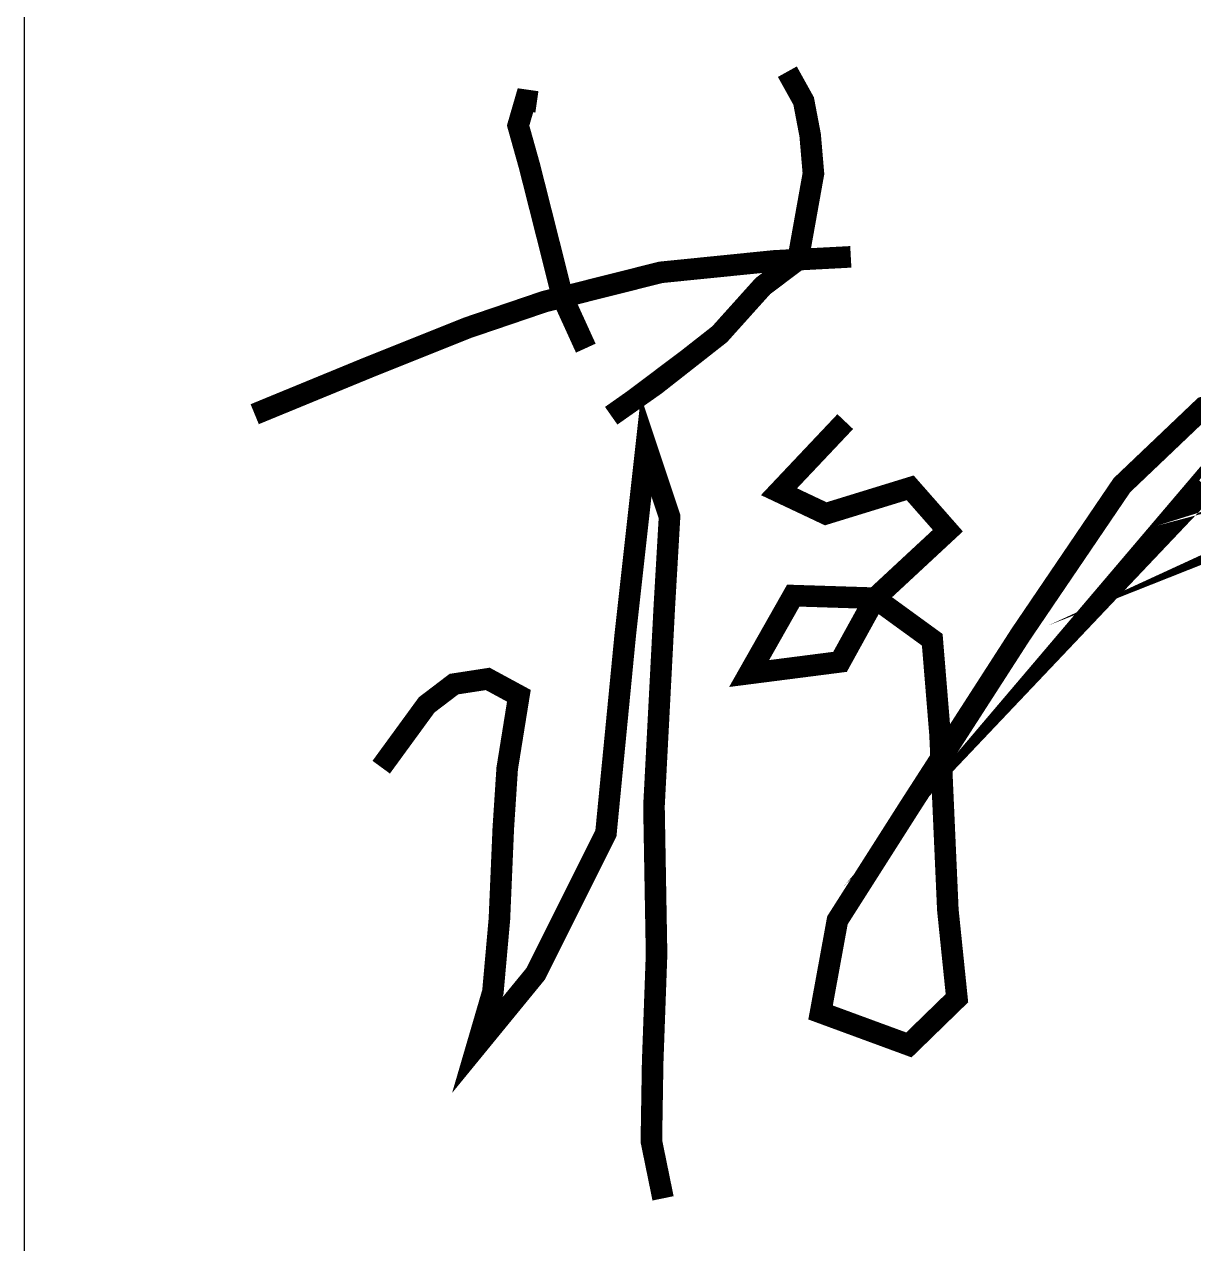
# Model space of a CAD drawing. Extents: x 69728788 to 150676229, y 20327566 to 43663798.
# Drawn here: x 75592375 to 75594543, y 20417764 to 20420024 of the extents above; entities that cross this region are included whole.
import ezdxf

# ---------------------------------------------------------------- set-up
doc = ezdxf.new("R2010")
doc.units = 0
doc.header["$LTSCALE"] = 1000
doc.header["$MEASUREMENT"] = 0
doc.layers.get('0').update_dxf_attribs({"linetype": 'CONTINUOUS'})
doc.layers.add('图框', color=253, linetype='CONTINUOUS')

msp = doc.modelspace()

# ---------------------------------------------------------------- linework, layer by layer
at = {"const_width": 40}
for points in [[(75593789.39820433, 20419936.07538501), (75593819.64268664, 20419881.67338035), (75593831.73961303, 20419818.20369971), (75593837.78807622, 20419747.17846643), (75593809.1951293, 20419587.65752654), (75593744.03256401, 20419538.63508536), (75593663.88826036, 20419449.47551291), (75593544.42461327, 20419355.78260889), (75593462.76819381, 20419298.35737037), (75593503.59640354, 20419327.06998963), (75593604.15643683, 20419402.6290609), (75593663.88826036, 20419449.47551291), (75593744.03256401, 20419538.63508536), (75593809.1951293, 20419587.65752654)], [(75593324.94685435, 20419880.0083229), (75593303.77723318, 20419883.03155677), (75593290.16819099, 20419836.18409194), (75593311.33781216, 20419760.62552707), (75593343.09441027, 20419635.19727633), (75593372.5048733, 20419518.29533691), (75593415.67813495, 20419423.63268701), (75593394.09150413, 20419470.96401196)], [(75592801.70279571, 20419301.20437552), (75593014.91978866, 20419388.85283743), (75593196.38234982, 20419461.38918125), (75593338.52556756, 20419509.74674379), (75593554.76895845, 20419564.14976126), (75593764.96171978, 20419585.30632148), (75593907.10493752, 20419592.86187411), (75593797.25343078, 20419587.02277144), (75593764.96171978, 20419585.30632148)], [(75595209.42441717, 20419309.15391074), (75595337.07688624, 20419342.85106784), (75595105.85531679, 20419270.64186123), (75594954.1173127, 20419200.84010083), (75594954.1173127, 20419200.84010083), (75595221.4661015, 20419306.74646454)], [(75594706.89612833, 20419351.30143695), (75594384.7013675, 20418972.34695073), (75594384.7013675, 20418972.34695073), (75594567.38286558, 20419164.89197645)], [(75593896.76059234, 20419287.49094619), (75593773.92609683, 20419157.51518454), (75593860.63228983, 20419116.59670164), (75594017.18826744, 20419164.73549751), (75594017.18826744, 20419164.73549751), (75594087.03805205, 20419085.30597793), (75593952.15862268, 20418960.14308304), (75593887.1268116, 20418842.20252677), (75593718.52806649, 20418820.53956221), (75593800.41845226, 20418964.95797544), (75593952.15862268, 20418960.14308304), (75594058.13454351, 20418883.12100965), (75594072.58629778, 20418707.4118727), (75594087.03805205, 20418382.47145576), (75594103.89662677, 20418218.79853699), (75594014.78144702, 20418132.14769161), (75593850.99850908, 20418192.32169286), (75593882.3110044, 20418363.21593741), (75594017.18826744, 20418575.02866486), (75594221.91531509, 20418892.74876883), (75594409.78378803, 20419169.5493771), (75594561.52179211, 20419313.96779032), (75594708.44398898, 20419357.29270661)], [(75593036.28871447, 20418646.92491359), (75593120.58808705, 20418762.46004929), (75593171.16814384, 20418800.97108598), (75593233.78880182, 20418810.59884516), (75593291.59581894, 20418779.30812145), (75593269.91710433, 20418644.5184802), (75593262.69231036, 20418533.7982369), (75593255.46751642, 20418365.31042573), (75593243.4247489, 20418230.51977167), (75593214.52124035, 20418131.83473374), (75593322.90614793, 20418264.2179416), (75593452.96760374, 20418524.17047772), (75593489.09590629, 20418894.84224435), (75593527.63319558, 20419241.44562585), (75593527.63319558, 20419241.44562585), (75593527.63319558, 20419241.44562585), (75593570.98845842, 20419111.46986418), (75593561.35251132, 20418945.3884864), (75593542.08494985, 20418574.71671978), (75593546.9029234, 20418300.32254491), (75593539.67596307, 20418100.54401002), (75593537.2669763, 20417953.71916341), (75593558.9456909, 20417847.81279968), (75593537.2669763, 20417953.71916341)]]:
    msp.add_lwpolyline(points, dxfattribs=at)
at = {"layer": '图框', "color": 0}
msp.add_lwpolyline([(75592374.59064019, 20413317.59819556), (75592374.59064019, 20424871.19819558)], dxfattribs=at)

doc.saveas('drawing.dxf')
